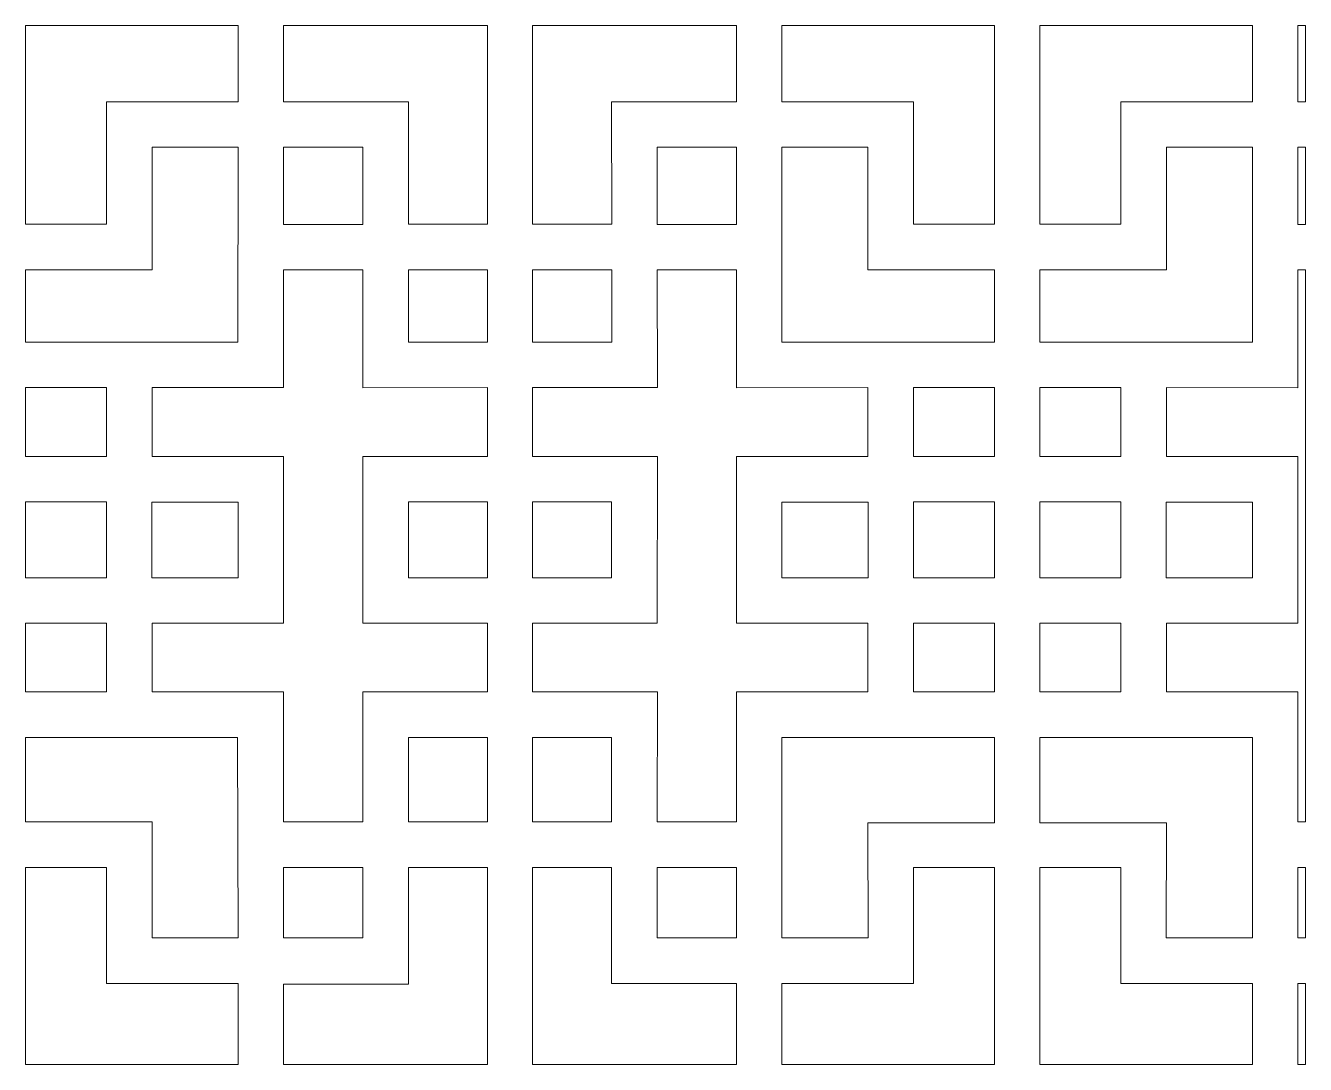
# Model space of a CAD drawing. Header units: centimetres. Extents: x -193 to 324, y -200 to 64.
# Drawn here: x -140.6 to -90, y -152.9 to -111.8 of the extents above; entities that cross this region are included whole.
import ezdxf

# ---------------------------------------------------------------- set-up
doc = ezdxf.new("R2010")
doc.units = ezdxf.units.CM
doc.header["$MEASUREMENT"] = 0
doc.layers.add('layer 1', color=7, linetype='Continuous')

msp = doc.modelspace()

# ---------------------------------------------------------------- linework, layer by layer
at = {"layer": 'layer 1', "color": 114, "lineweight": 9}
for points, knots in [([(-140.59065, -119.68432), (-140.59065, -119.68432), (-137.39065, -119.68432), (-137.39065, -119.68432), (-137.39065, -119.68432), (-137.39065, -119.68432), (-137.39314, -114.83932), (-137.39314, -114.83932), (-137.39314, -114.83932), (-137.39314, -114.83932), (-132.18815, -114.83932), (-132.18815, -114.83932), (-132.18815, -114.83932), (-132.18815, -114.83932), (-132.18815, -111.82932), (-132.18815, -111.82932), (-132.18815, -111.82932), (-132.18815, -111.82932), (-140.59065, -111.82932), (-140.59065, -111.82932), (-140.59065, -111.82932), (-140.59065, -111.82932), (-140.59065, -119.68432), (-140.59065, -119.68432)], [0, 0, 0, 0, 0.14285714, 0.14285714, 0.14285714, 0.14285714, 0.28571429, 0.28571429, 0.28571429, 0.28571429, 0.42857143, 0.42857143, 0.42857143, 0.42857143, 0.57142857, 0.57142857, 0.57142857, 0.57142857, 0.71428571, 0.71428571, 0.71428571, 0.71428571, 1, 1, 1, 1]), ([(-125.45315, -114.83932), (-125.45315, -114.83932), (-125.45315, -119.68432), (-125.45315, -119.68432), (-125.45315, -119.68432), (-125.45315, -119.68432), (-122.32315, -119.68432), (-122.32315, -119.68432), (-122.32315, -119.68432), (-122.32315, -119.68432), (-122.32315, -111.82932), (-122.32315, -111.82932), (-122.32315, -111.82932), (-122.32315, -111.82932), (-130.38565, -111.82932), (-130.38565, -111.82932), (-130.38565, -111.82932), (-130.38565, -111.82932), (-130.38565, -114.83932), (-130.38565, -114.83932), (-130.38565, -114.83932), (-130.38565, -114.83932), (-125.45315, -114.83932), (-125.45315, -114.83932)], [0, 0, 0, 0, 0.14285714, 0.14285714, 0.14285714, 0.14285714, 0.28571429, 0.28571429, 0.28571429, 0.28571429, 0.42857143, 0.42857143, 0.42857143, 0.42857143, 0.57142857, 0.57142857, 0.57142857, 0.57142857, 0.71428571, 0.71428571, 0.71428571, 0.71428571, 1, 1, 1, 1]), ([(-120.54315, -111.82932), (-120.54315, -111.82932), (-120.54315, -119.68432), (-120.54315, -119.68432), (-120.54315, -119.68432), (-120.54315, -119.68432), (-117.41064, -119.68432), (-117.41064, -119.68432), (-117.41064, -119.68432), (-117.41064, -119.68432), (-117.41315, -114.83932), (-117.41315, -114.83932), (-117.41315, -114.83932), (-117.41315, -114.83932), (-112.48065, -114.83932), (-112.48065, -114.83932), (-112.48065, -114.83932), (-112.48065, -114.83932), (-112.48065, -111.82932), (-112.48065, -111.82932), (-112.48065, -111.82932), (-112.48065, -111.82932), (-120.54315, -111.82932), (-120.54315, -111.82932)], [0, 0, 0, 0, 0.14285714, 0.14285714, 0.14285714, 0.14285714, 0.28571429, 0.28571429, 0.28571429, 0.28571429, 0.42857143, 0.42857143, 0.42857143, 0.42857143, 0.57142857, 0.57142857, 0.57142857, 0.57142857, 0.71428571, 0.71428571, 0.71428571, 0.71428571, 1, 1, 1, 1]), ([(-102.27565, -111.82932), (-102.27565, -111.82932), (-102.27565, -119.68432), (-102.27565, -119.68432), (-102.27565, -119.68432), (-102.27565, -119.68432), (-105.47565, -119.68432), (-105.47565, -119.68432), (-105.47565, -119.68432), (-105.47565, -119.68432), (-105.47315, -114.83932), (-105.47315, -114.83932), (-105.47315, -114.83932), (-105.47315, -114.83932), (-110.67815, -114.83932), (-110.67815, -114.83932), (-110.67815, -114.83932), (-110.67815, -114.83932), (-110.67815, -111.82932), (-110.67815, -111.82932), (-110.67815, -111.82932), (-110.67815, -111.82932), (-102.27565, -111.82932), (-102.27565, -111.82932)], [0, 0, 0, 0, 0.14285714, 0.14285714, 0.14285714, 0.14285714, 0.28571429, 0.28571429, 0.28571429, 0.28571429, 0.42857143, 0.42857143, 0.42857143, 0.42857143, 0.57142857, 0.57142857, 0.57142857, 0.57142857, 0.71428571, 0.71428571, 0.71428571, 0.71428571, 1, 1, 1, 1]), ([(-100.47609, -111.82932), (-100.47609, -111.82932), (-100.47609, -119.68432), (-100.47609, -119.68432), (-100.47609, -119.68432), (-100.47609, -119.68432), (-97.27609, -119.68432), (-97.27609, -119.68432), (-97.27609, -119.68432), (-97.27609, -119.68432), (-97.27859, -114.83932), (-97.27859, -114.83932), (-97.27859, -114.83932), (-97.27859, -114.83932), (-92.07359, -114.83932), (-92.07359, -114.83932), (-92.07359, -114.83932), (-92.07359, -114.83932), (-92.07359, -111.82932), (-92.07359, -111.82932), (-92.07359, -111.82932), (-92.07359, -111.82932), (-100.47609, -111.82932), (-100.47609, -111.82932)], [0, 0, 0, 0, 0.14285714, 0.14285714, 0.14285714, 0.14285714, 0.28571429, 0.28571429, 0.28571429, 0.28571429, 0.42857143, 0.42857143, 0.42857143, 0.42857143, 0.57142857, 0.57142857, 0.57142857, 0.57142857, 0.71428571, 0.71428571, 0.71428571, 0.71428571, 1, 1, 1, 1]), ([(-89.97661, -111.82932), (-89.97661, -111.82932), (-89.9766, -114.83932), (-89.9766, -114.83932), (-89.9766, -114.83932), (-89.9766, -114.83932), (-90.27109, -114.83932), (-90.27109, -114.83932), (-90.27109, -114.83932), (-90.27109, -114.83932), (-90.27109, -111.82932), (-90.27109, -111.82932), (-90.27109, -111.82932), (-90.27109, -111.82932), (-89.97661, -111.82932), (-89.97661, -111.82932)], [0, 0, 0, 0, 0.2, 0.2, 0.2, 0.2, 0.4, 0.4, 0.4, 0.4, 0.6, 0.6, 0.6, 0.6, 1, 1, 1, 1]), ([(-135.59065, -121.48682), (-135.59065, -121.48682), (-140.59065, -121.4856), (-140.59065, -121.4856), (-140.59065, -121.4856), (-140.59065, -121.4856), (-140.59065, -124.34182), (-140.59065, -124.34182), (-140.59065, -124.34182), (-140.59065, -124.34182), (-132.19355, -124.34182), (-132.19355, -124.34182), (-132.19355, -124.34182), (-132.19355, -124.34182), (-132.18815, -116.63932), (-132.18815, -116.63932), (-132.18815, -116.63932), (-132.18815, -116.63932), (-135.59065, -116.63932), (-135.59065, -116.63932), (-135.59065, -116.63932), (-135.59065, -116.63932), (-135.59065, -121.48682), (-135.59065, -121.48682)], [0, 0, 0, 0, 0.14285714, 0.14285714, 0.14285714, 0.14285714, 0.28571429, 0.28571429, 0.28571429, 0.28571429, 0.42857143, 0.42857143, 0.42857143, 0.42857143, 0.57142857, 0.57142857, 0.57142857, 0.57142857, 0.71428571, 0.71428571, 0.71428571, 0.71428571, 1, 1, 1, 1]), ([(-130.38565, -119.68682), (-130.38565, -119.68682), (-127.25315, -119.68682), (-127.25315, -119.68682), (-127.25315, -119.68682), (-127.25315, -119.68682), (-127.25315, -116.63932), (-127.25315, -116.63932), (-127.25315, -116.63932), (-127.25315, -116.63932), (-130.38565, -116.63932), (-130.38565, -116.63932), (-130.38565, -116.63932), (-130.38565, -116.63932), (-130.38565, -119.68682), (-130.38565, -119.68682)], [0, 0, 0, 0, 0.2, 0.2, 0.2, 0.2, 0.4, 0.4, 0.4, 0.4, 0.6, 0.6, 0.6, 0.6, 1, 1, 1, 1]), ([(-115.61315, -119.68682), (-115.61315, -119.68682), (-112.48065, -119.68682), (-112.48065, -119.68682), (-112.48065, -119.68682), (-112.48065, -119.68682), (-112.48065, -116.63932), (-112.48065, -116.63932), (-112.48065, -116.63932), (-112.48065, -116.63932), (-115.61315, -116.63932), (-115.61315, -116.63932), (-115.61315, -116.63932), (-115.61315, -116.63932), (-115.61315, -119.68682), (-115.61315, -119.68682)], [0, 0, 0, 0, 0.2, 0.2, 0.2, 0.2, 0.4, 0.4, 0.4, 0.4, 0.6, 0.6, 0.6, 0.6, 1, 1, 1, 1]), ([(-107.27565, -121.48682), (-107.27565, -121.48682), (-102.27565, -121.48182), (-102.27565, -121.48182), (-102.27565, -121.48182), (-102.27565, -121.48182), (-102.27565, -124.34182), (-102.27565, -124.34182), (-102.27565, -124.34182), (-102.27565, -124.34182), (-110.67815, -124.34182), (-110.67815, -124.34182), (-110.67815, -124.34182), (-110.67815, -124.34182), (-110.67815, -116.63932), (-110.67815, -116.63932), (-110.67815, -116.63932), (-110.67815, -116.63932), (-107.27565, -116.63932), (-107.27565, -116.63932), (-107.27565, -116.63932), (-107.27565, -116.63932), (-107.27565, -121.48682), (-107.27565, -121.48682)], [0, 0, 0, 0, 0.14285714, 0.14285714, 0.14285714, 0.14285714, 0.28571429, 0.28571429, 0.28571429, 0.28571429, 0.42857143, 0.42857143, 0.42857143, 0.42857143, 0.57142857, 0.57142857, 0.57142857, 0.57142857, 0.71428571, 0.71428571, 0.71428571, 0.71428571, 1, 1, 1, 1]), ([(-95.47609, -121.48682), (-95.47609, -121.48682), (-100.47609, -121.48182), (-100.47609, -121.48182), (-100.47609, -121.48182), (-100.47609, -121.48182), (-100.47609, -124.34182), (-100.47609, -124.34182), (-100.47609, -124.34182), (-100.47609, -124.34182), (-92.07359, -124.34182), (-92.07359, -124.34182), (-92.07359, -124.34182), (-92.07359, -124.34182), (-92.07359, -116.63932), (-92.07359, -116.63932), (-92.07359, -116.63932), (-92.07359, -116.63932), (-95.47609, -116.63932), (-95.47609, -116.63932), (-95.47609, -116.63932), (-95.47609, -116.63932), (-95.47609, -121.48682), (-95.47609, -121.48682)], [0, 0, 0, 0, 0.14285714, 0.14285714, 0.14285714, 0.14285714, 0.28571429, 0.28571429, 0.28571429, 0.28571429, 0.42857143, 0.42857143, 0.42857143, 0.42857143, 0.57142857, 0.57142857, 0.57142857, 0.57142857, 0.71428571, 0.71428571, 0.71428571, 0.71428571, 1, 1, 1, 1]), ([(-89.97661, -116.63931), (-89.97661, -116.63931), (-89.9766, -119.68678), (-89.9766, -119.68678), (-89.9766, -119.68678), (-89.9766, -119.68678), (-90.27109, -119.68682), (-90.27109, -119.68682), (-90.27109, -119.68682), (-90.27109, -119.68682), (-90.27109, -116.63932), (-90.27109, -116.63932), (-90.27109, -116.63932), (-90.27109, -116.63932), (-89.97661, -116.63931), (-89.97661, -116.63931)], [0, 0, 0, 0, 0.2, 0.2, 0.2, 0.2, 0.4, 0.4, 0.4, 0.4, 0.6, 0.6, 0.6, 0.6, 1, 1, 1, 1]), ([(-130.38564, -135.45682), (-130.38564, -135.45682), (-130.38565, -128.86184), (-130.38565, -128.86184), (-130.38565, -128.86184), (-130.38565, -128.86184), (-135.59065, -128.86183), (-135.59065, -128.86183), (-135.59065, -128.86183), (-135.59065, -128.86183), (-135.59065, -126.14183), (-135.59065, -126.14183), (-135.59065, -126.14183), (-135.59065, -126.14183), (-130.38565, -126.14183), (-130.38565, -126.14183), (-130.38565, -126.14183), (-130.38565, -126.14183), (-130.38565, -121.48182), (-130.38565, -121.48182), (-130.38565, -121.48182), (-130.38565, -121.48182), (-127.25815, -121.48182), (-127.25815, -121.48182), (-127.25815, -121.48182), (-127.25815, -121.48182), (-127.25815, -126.14431), (-127.25815, -126.14431), (-127.25815, -126.14431), (-127.25815, -126.14431), (-122.32315, -126.14183), (-122.32315, -126.14183), (-122.32315, -126.14183), (-122.32315, -126.14183), (-122.32315, -128.86183), (-122.32315, -128.86183), (-122.32315, -128.86183), (-122.32315, -128.86183), (-127.25815, -128.86183), (-127.25815, -128.86183), (-127.25815, -128.86183), (-127.25815, -128.86183), (-127.25815, -135.45681), (-127.25815, -135.45681), (-127.25815, -135.45681), (-127.25815, -135.45681), (-122.32315, -135.45682), (-122.32315, -135.45682), (-122.32315, -135.45682), (-122.32315, -135.45682), (-122.32315, -138.16933), (-122.32315, -138.16933), (-122.32315, -138.16933), (-122.32315, -138.16933), (-127.25815, -138.16932), (-127.25815, -138.16932), (-127.25815, -138.16932), (-127.25815, -138.16932), (-127.25815, -143.30683), (-127.25815, -143.30683), (-127.25815, -143.30683), (-127.25815, -143.30683), (-130.38565, -143.30683), (-130.38565, -143.30683), (-130.38565, -143.30683), (-130.38565, -143.30683), (-130.38565, -138.16933), (-130.38565, -138.16933), (-130.38565, -138.16933), (-130.38565, -138.16933), (-135.59065, -138.16933), (-135.59065, -138.16933), (-135.59065, -138.16933), (-135.59065, -138.16933), (-135.59065, -135.45682), (-135.59065, -135.45682), (-135.59065, -135.45682), (-135.59065, -135.45682), (-130.38564, -135.45682), (-130.38564, -135.45682)], [0, 0, 0, 0, 0.04761905, 0.04761905, 0.04761905, 0.04761905, 0.0952381, 0.0952381, 0.0952381, 0.0952381, 0.14285714, 0.14285714, 0.14285714, 0.14285714, 0.19047619, 0.19047619, 0.19047619, 0.19047619, 0.23809524, 0.23809524, 0.23809524, 0.23809524, 0.28571429, 0.28571429, 0.28571429, 0.28571429, 0.33333333, 0.33333333, 0.33333333, 0.33333333, 0.38095238, 0.38095238, 0.38095238, 0.38095238, 0.42857143, 0.42857143, 0.42857143, 0.42857143, 0.47619048, 0.47619048, 0.47619048, 0.47619048, 0.52380952, 0.52380952, 0.52380952, 0.52380952, 0.57142857, 0.57142857, 0.57142857, 0.57142857, 0.61904762, 0.61904762, 0.61904762, 0.61904762, 0.66666667, 0.66666667, 0.66666667, 0.66666667, 0.71428571, 0.71428571, 0.71428571, 0.71428571, 0.76190476, 0.76190476, 0.76190476, 0.76190476, 0.80952381, 0.80952381, 0.80952381, 0.80952381, 0.85714286, 0.85714286, 0.85714286, 0.85714286, 0.9047619, 0.9047619, 0.9047619, 0.9047619, 1, 1, 1, 1]), ([(-125.45315, -124.34432), (-125.45315, -124.34432), (-122.32315, -124.34432), (-122.32315, -124.34432), (-122.32315, -124.34432), (-122.32315, -124.34432), (-122.32315, -121.48682), (-122.32315, -121.48682), (-122.32315, -121.48682), (-122.32315, -121.48682), (-125.45315, -121.48682), (-125.45315, -121.48682), (-125.45315, -121.48682), (-125.45315, -121.48682), (-125.45315, -124.34432), (-125.45315, -124.34432)], [0, 0, 0, 0, 0.2, 0.2, 0.2, 0.2, 0.4, 0.4, 0.4, 0.4, 0.6, 0.6, 0.6, 0.6, 1, 1, 1, 1]), ([(-115.59567, -128.86183), (-115.59567, -128.86183), (-115.60815, -135.45683), (-115.60815, -135.45683), (-115.60815, -135.45683), (-115.60815, -135.45683), (-120.54315, -135.45682), (-120.54315, -135.45682), (-120.54315, -135.45682), (-120.54315, -135.45682), (-120.54315, -138.16933), (-120.54315, -138.16933), (-120.54315, -138.16933), (-120.54315, -138.16933), (-115.59568, -138.16933), (-115.59568, -138.16933), (-115.59568, -138.16933), (-115.59568, -138.16933), (-115.60815, -143.30683), (-115.60815, -143.30683), (-115.60815, -143.30683), (-115.60815, -143.30683), (-112.48065, -143.30683), (-112.48065, -143.30683), (-112.48065, -143.30683), (-112.48065, -143.30683), (-112.48065, -138.16933), (-112.48065, -138.16933), (-112.48065, -138.16933), (-112.48065, -138.16933), (-107.27565, -138.16933), (-107.27565, -138.16933), (-107.27565, -138.16933), (-107.27565, -138.16933), (-107.27565, -135.45682), (-107.27565, -135.45682), (-107.27565, -135.45682), (-107.27565, -135.45682), (-112.48065, -135.45683), (-112.48065, -135.45683), (-112.48065, -135.45683), (-112.48065, -135.45683), (-112.48065, -128.86182), (-112.48065, -128.86182), (-112.48065, -128.86182), (-112.48065, -128.86182), (-107.27565, -128.86183), (-107.27565, -128.86183), (-107.27565, -128.86183), (-107.27565, -128.86183), (-107.27565, -126.14183), (-107.27565, -126.14183), (-107.27565, -126.14183), (-107.27565, -126.14183), (-112.48065, -126.14432), (-112.48065, -126.14432), (-112.48065, -126.14432), (-112.48065, -126.14432), (-112.48065, -121.48182), (-112.48065, -121.48182), (-112.48065, -121.48182), (-112.48065, -121.48182), (-115.60815, -121.48182), (-115.60815, -121.48182), (-115.60815, -121.48182), (-115.60815, -121.48182), (-115.59568, -126.14183), (-115.59568, -126.14183), (-115.59568, -126.14183), (-115.59568, -126.14183), (-120.54315, -126.14183), (-120.54315, -126.14183), (-120.54315, -126.14183), (-120.54315, -126.14183), (-120.54315, -128.86183), (-120.54315, -128.86183), (-120.54315, -128.86183), (-120.54315, -128.86183), (-115.59567, -128.86183), (-115.59567, -128.86183)], [0, 0, 0, 0, 0.04761905, 0.04761905, 0.04761905, 0.04761905, 0.0952381, 0.0952381, 0.0952381, 0.0952381, 0.14285714, 0.14285714, 0.14285714, 0.14285714, 0.19047619, 0.19047619, 0.19047619, 0.19047619, 0.23809524, 0.23809524, 0.23809524, 0.23809524, 0.28571429, 0.28571429, 0.28571429, 0.28571429, 0.33333333, 0.33333333, 0.33333333, 0.33333333, 0.38095238, 0.38095238, 0.38095238, 0.38095238, 0.42857143, 0.42857143, 0.42857143, 0.42857143, 0.47619048, 0.47619048, 0.47619048, 0.47619048, 0.52380952, 0.52380952, 0.52380952, 0.52380952, 0.57142857, 0.57142857, 0.57142857, 0.57142857, 0.61904762, 0.61904762, 0.61904762, 0.61904762, 0.66666667, 0.66666667, 0.66666667, 0.66666667, 0.71428571, 0.71428571, 0.71428571, 0.71428571, 0.76190476, 0.76190476, 0.76190476, 0.76190476, 0.80952381, 0.80952381, 0.80952381, 0.80952381, 0.85714286, 0.85714286, 0.85714286, 0.85714286, 0.9047619, 0.9047619, 0.9047619, 0.9047619, 1, 1, 1, 1]), ([(-120.54315, -124.34432), (-120.54315, -124.34432), (-117.41065, -124.34432), (-117.41065, -124.34432), (-117.41065, -124.34432), (-117.41065, -124.34432), (-117.41065, -121.48682), (-117.41065, -121.48682), (-117.41065, -121.48682), (-117.41065, -121.48682), (-120.54315, -121.48682), (-120.54315, -121.48682), (-120.54315, -121.48682), (-120.54315, -121.48682), (-120.54315, -124.34432), (-120.54315, -124.34432)], [0, 0, 0, 0, 0.2, 0.2, 0.2, 0.2, 0.4, 0.4, 0.4, 0.4, 0.6, 0.6, 0.6, 0.6, 1, 1, 1, 1]), ([(-89.97661, -121.48182), (-89.97661, -121.48182), (-89.97661, -143.30683), (-89.97661, -143.30683), (-89.97661, -143.30683), (-89.97661, -143.30683), (-90.27109, -143.30683), (-90.27109, -143.30683), (-90.27109, -143.30683), (-90.27109, -143.30683), (-90.27109, -138.16933), (-90.27109, -138.16933), (-90.27109, -138.16933), (-90.27109, -138.16933), (-95.47609, -138.16933), (-95.47609, -138.16933), (-95.47609, -138.16933), (-95.47609, -138.16933), (-95.47609, -135.45682), (-95.47609, -135.45682), (-95.47609, -135.45682), (-95.47609, -135.45682), (-90.27109, -135.45683), (-90.27109, -135.45683), (-90.27109, -135.45683), (-90.27109, -135.45683), (-90.27109, -128.86182), (-90.27109, -128.86182), (-90.27109, -128.86182), (-90.27109, -128.86182), (-95.47609, -128.86183), (-95.47609, -128.86183), (-95.47609, -128.86183), (-95.47609, -128.86183), (-95.47609, -126.14183), (-95.47609, -126.14183), (-95.47609, -126.14183), (-95.47609, -126.14183), (-90.27109, -126.14432), (-90.27109, -126.14432), (-90.27109, -126.14432), (-90.27109, -126.14432), (-90.27109, -121.48182), (-90.27109, -121.48182), (-90.27109, -121.48182), (-90.27109, -121.48182), (-89.97661, -121.48182), (-89.97661, -121.48182)], [0, 0, 0, 0, 0.07692308, 0.07692308, 0.07692308, 0.07692308, 0.15384615, 0.15384615, 0.15384615, 0.15384615, 0.23076923, 0.23076923, 0.23076923, 0.23076923, 0.30769231, 0.30769231, 0.30769231, 0.30769231, 0.38461538, 0.38461538, 0.38461538, 0.38461538, 0.46153846, 0.46153846, 0.46153846, 0.46153846, 0.53846154, 0.53846154, 0.53846154, 0.53846154, 0.61538462, 0.61538462, 0.61538462, 0.61538462, 0.69230769, 0.69230769, 0.69230769, 0.69230769, 0.76923077, 0.76923077, 0.76923077, 0.76923077, 0.84615385, 0.84615385, 0.84615385, 0.84615385, 1, 1, 1, 1]), ([(-140.59014, -128.86596), (-140.59014, -128.86596), (-137.39225, -128.86596), (-137.39225, -128.86596), (-137.39225, -128.86596), (-137.39225, -128.86596), (-137.39225, -126.1396), (-137.39225, -126.1396), (-137.39225, -126.1396), (-137.39225, -126.1396), (-140.59014, -126.1396), (-140.59014, -126.1396), (-140.59014, -126.1396), (-140.59014, -126.1396), (-140.59014, -128.86596), (-140.59014, -128.86596)], [0, 0, 0, 0, 0.2, 0.2, 0.2, 0.2, 0.4, 0.4, 0.4, 0.4, 0.6, 0.6, 0.6, 0.6, 1, 1, 1, 1]), ([(-105.47565, -128.86432), (-105.47565, -128.86432), (-102.27565, -128.86432), (-102.27565, -128.86432), (-102.27565, -128.86432), (-102.27565, -128.86432), (-102.27565, -126.14183), (-102.27565, -126.14183), (-102.27565, -126.14183), (-102.27565, -126.14183), (-105.47565, -126.14183), (-105.47565, -126.14183), (-105.47565, -126.14183), (-105.47565, -126.14183), (-105.47565, -128.86432), (-105.47565, -128.86432)], [0, 0, 0, 0, 0.2, 0.2, 0.2, 0.2, 0.4, 0.4, 0.4, 0.4, 0.6, 0.6, 0.6, 0.6, 1, 1, 1, 1]), ([(-97.27609, -128.86432), (-97.27609, -128.86432), (-100.47609, -128.86432), (-100.47609, -128.86432), (-100.47609, -128.86432), (-100.47609, -128.86432), (-100.47609, -126.14183), (-100.47609, -126.14183), (-100.47609, -126.14183), (-100.47609, -126.14183), (-97.27609, -126.14183), (-97.27609, -126.14183), (-97.27609, -126.14183), (-97.27609, -126.14183), (-97.27609, -128.86432), (-97.27609, -128.86432)], [0, 0, 0, 0, 0.2, 0.2, 0.2, 0.2, 0.4, 0.4, 0.4, 0.4, 0.6, 0.6, 0.6, 0.6, 1, 1, 1, 1]), ([(-140.59065, -133.65682), (-140.59065, -133.65682), (-137.39065, -133.65682), (-137.39065, -133.65682), (-137.39065, -133.65682), (-137.39065, -133.65682), (-137.39065, -130.66183), (-137.39065, -130.66183), (-137.39065, -130.66183), (-137.39065, -130.66183), (-140.59065, -130.66183), (-140.59065, -130.66183), (-140.59065, -130.66183), (-140.59065, -130.66183), (-140.59065, -133.65682), (-140.59065, -133.65682)], [0, 0, 0, 0, 0.2, 0.2, 0.2, 0.2, 0.4, 0.4, 0.4, 0.4, 0.6, 0.6, 0.6, 0.6, 1, 1, 1, 1]), ([(-135.59565, -133.65682), (-135.59565, -133.65682), (-132.18815, -133.65682), (-132.18815, -133.65682), (-132.18815, -133.65682), (-132.18815, -133.65682), (-132.18815, -130.66683), (-132.18815, -130.66683), (-132.18815, -130.66683), (-132.18815, -130.66683), (-135.59565, -130.66683), (-135.59565, -130.66683), (-135.59565, -130.66683), (-135.59565, -130.66683), (-135.59565, -133.65682), (-135.59565, -133.65682)], [0, 0, 0, 0, 0.2, 0.2, 0.2, 0.2, 0.4, 0.4, 0.4, 0.4, 0.6, 0.6, 0.6, 0.6, 1, 1, 1, 1]), ([(-125.45315, -133.65933), (-125.45315, -133.65933), (-122.32065, -133.65933), (-122.32065, -133.65933), (-122.32065, -133.65933), (-122.32065, -133.65933), (-122.32065, -130.66183), (-122.32065, -130.66183), (-122.32065, -130.66183), (-122.32065, -130.66183), (-125.45315, -130.66183), (-125.45315, -130.66183), (-125.45315, -130.66183), (-125.45315, -130.66183), (-125.45315, -133.65933), (-125.45315, -133.65933)], [0, 0, 0, 0, 0.2, 0.2, 0.2, 0.2, 0.4, 0.4, 0.4, 0.4, 0.6, 0.6, 0.6, 0.6, 1, 1, 1, 1]), ([(-120.54315, -133.65933), (-120.54315, -133.65933), (-117.41315, -133.65933), (-117.41315, -133.65933), (-117.41315, -133.65933), (-117.41315, -133.65933), (-117.41315, -130.66183), (-117.41315, -130.66183), (-117.41315, -130.66183), (-117.41315, -130.66183), (-120.54315, -130.66183), (-120.54315, -130.66183), (-120.54315, -130.66183), (-120.54315, -130.66183), (-120.54315, -133.65933), (-120.54315, -133.65933)], [0, 0, 0, 0, 0.2, 0.2, 0.2, 0.2, 0.4, 0.4, 0.4, 0.4, 0.6, 0.6, 0.6, 0.6, 1, 1, 1, 1]), ([(-110.67815, -133.65682), (-110.67815, -133.65682), (-107.27065, -133.65682), (-107.27065, -133.65682), (-107.27065, -133.65682), (-107.27065, -133.65682), (-107.27065, -130.66683), (-107.27065, -130.66683), (-107.27065, -130.66683), (-107.27065, -130.66683), (-110.67815, -130.66683), (-110.67815, -130.66683), (-110.67815, -130.66683), (-110.67815, -130.66683), (-110.67815, -133.65682), (-110.67815, -133.65682)], [0, 0, 0, 0, 0.2, 0.2, 0.2, 0.2, 0.4, 0.4, 0.4, 0.4, 0.6, 0.6, 0.6, 0.6, 1, 1, 1, 1]), ([(-105.47565, -133.65682), (-105.47565, -133.65682), (-102.27565, -133.65682), (-102.27565, -133.65682), (-102.27565, -133.65682), (-102.27565, -133.65682), (-102.27565, -130.66183), (-102.27565, -130.66183), (-102.27565, -130.66183), (-102.27565, -130.66183), (-105.47565, -130.66183), (-105.47565, -130.66183), (-105.47565, -130.66183), (-105.47565, -130.66183), (-105.47565, -133.65682), (-105.47565, -133.65682)], [0, 0, 0, 0, 0.2, 0.2, 0.2, 0.2, 0.4, 0.4, 0.4, 0.4, 0.6, 0.6, 0.6, 0.6, 1, 1, 1, 1]), ([(-97.27609, -133.65682), (-97.27609, -133.65682), (-100.47609, -133.65682), (-100.47609, -133.65682), (-100.47609, -133.65682), (-100.47609, -133.65682), (-100.47609, -130.66183), (-100.47609, -130.66183), (-100.47609, -130.66183), (-100.47609, -130.66183), (-97.27609, -130.66183), (-97.27609, -130.66183), (-97.27609, -130.66183), (-97.27609, -130.66183), (-97.27609, -133.65682), (-97.27609, -133.65682)], [0, 0, 0, 0, 0.2, 0.2, 0.2, 0.2, 0.4, 0.4, 0.4, 0.4, 0.6, 0.6, 0.6, 0.6, 1, 1, 1, 1]), ([(-92.07359, -133.65682), (-92.07359, -133.65682), (-95.48109, -133.65682), (-95.48109, -133.65682), (-95.48109, -133.65682), (-95.48109, -133.65682), (-95.48109, -130.66683), (-95.48109, -130.66683), (-95.48109, -130.66683), (-95.48109, -130.66683), (-92.07359, -130.66683), (-92.07359, -130.66683), (-92.07359, -130.66683), (-92.07359, -130.66683), (-92.07359, -133.65682), (-92.07359, -133.65682)], [0, 0, 0, 0, 0.2, 0.2, 0.2, 0.2, 0.4, 0.4, 0.4, 0.4, 0.6, 0.6, 0.6, 0.6, 1, 1, 1, 1]), ([(-140.59065, -138.17182), (-140.59065, -138.17182), (-137.39065, -138.17182), (-137.39065, -138.17182), (-137.39065, -138.17182), (-137.39065, -138.17182), (-137.39065, -135.45682), (-137.39065, -135.45682), (-137.39065, -135.45682), (-137.39065, -135.45682), (-140.59065, -135.45682), (-140.59065, -135.45682), (-140.59065, -135.45682), (-140.59065, -135.45682), (-140.59065, -138.17182), (-140.59065, -138.17182)], [0, 0, 0, 0, 0.2, 0.2, 0.2, 0.2, 0.4, 0.4, 0.4, 0.4, 0.6, 0.6, 0.6, 0.6, 1, 1, 1, 1]), ([(-105.47565, -138.17182), (-105.47565, -138.17182), (-102.27565, -138.17182), (-102.27565, -138.17182), (-102.27565, -138.17182), (-102.27565, -138.17182), (-102.27565, -135.45682), (-102.27565, -135.45682), (-102.27565, -135.45682), (-102.27565, -135.45682), (-105.47565, -135.45682), (-105.47565, -135.45682), (-105.47565, -135.45682), (-105.47565, -135.45682), (-105.47565, -138.17182), (-105.47565, -138.17182)], [0, 0, 0, 0, 0.2, 0.2, 0.2, 0.2, 0.4, 0.4, 0.4, 0.4, 0.6, 0.6, 0.6, 0.6, 1, 1, 1, 1]), ([(-97.27609, -138.17182), (-97.27609, -138.17182), (-100.47609, -138.17182), (-100.47609, -138.17182), (-100.47609, -138.17182), (-100.47609, -138.17182), (-100.47609, -135.45682), (-100.47609, -135.45682), (-100.47609, -135.45682), (-100.47609, -135.45682), (-97.27609, -135.45682), (-97.27609, -135.45682), (-97.27609, -135.45682), (-97.27609, -135.45682), (-97.27609, -138.17182), (-97.27609, -138.17182)], [0, 0, 0, 0, 0.2, 0.2, 0.2, 0.2, 0.4, 0.4, 0.4, 0.4, 0.6, 0.6, 0.6, 0.6, 1, 1, 1, 1]), ([(-132.20426, -139.97176), (-132.20426, -139.97176), (-140.59065, -139.97183), (-140.59065, -139.97183), (-140.59065, -139.97183), (-140.59065, -139.97183), (-140.59065, -143.30683), (-140.59065, -143.30683), (-140.59065, -143.30683), (-140.59065, -143.30683), (-135.59065, -143.30637), (-135.59065, -143.30637), (-135.59065, -143.30637), (-135.59065, -143.30637), (-135.59065, -147.89682), (-135.59065, -147.89682), (-135.59065, -147.89682), (-135.59065, -147.89682), (-132.18815, -147.89682), (-132.18815, -147.89682), (-132.18815, -147.89682), (-132.18815, -147.89682), (-132.20426, -139.97176), (-132.20426, -139.97176)], [0, 0, 0, 0, 0.14285714, 0.14285714, 0.14285714, 0.14285714, 0.28571429, 0.28571429, 0.28571429, 0.28571429, 0.42857143, 0.42857143, 0.42857143, 0.42857143, 0.57142857, 0.57142857, 0.57142857, 0.57142857, 0.71428571, 0.71428571, 0.71428571, 0.71428571, 1, 1, 1, 1]), ([(-125.45315, -143.30433), (-125.45315, -143.30433), (-122.32315, -143.30433), (-122.32315, -143.30433), (-122.32315, -143.30433), (-122.32315, -143.30433), (-122.32315, -139.97183), (-122.32315, -139.97183), (-122.32315, -139.97183), (-122.32315, -139.97183), (-125.45315, -139.97183), (-125.45315, -139.97183), (-125.45315, -139.97183), (-125.45315, -139.97183), (-125.45315, -143.30433), (-125.45315, -143.30433)], [0, 0, 0, 0, 0.2, 0.2, 0.2, 0.2, 0.4, 0.4, 0.4, 0.4, 0.6, 0.6, 0.6, 0.6, 1, 1, 1, 1]), ([(-120.54315, -143.30433), (-120.54315, -143.30433), (-117.41315, -143.30433), (-117.41315, -143.30433), (-117.41315, -143.30433), (-117.41315, -143.30433), (-117.41315, -139.97183), (-117.41315, -139.97183), (-117.41315, -139.97183), (-117.41315, -139.97183), (-120.54315, -139.97183), (-120.54315, -139.97183), (-120.54315, -139.97183), (-120.54315, -139.97183), (-120.54315, -143.30433), (-120.54315, -143.30433)], [0, 0, 0, 0, 0.2, 0.2, 0.2, 0.2, 0.4, 0.4, 0.4, 0.4, 0.6, 0.6, 0.6, 0.6, 1, 1, 1, 1]), ([(-110.67815, -139.97183), (-110.67815, -139.97183), (-110.67815, -147.89682), (-110.67815, -147.89682), (-110.67815, -147.89682), (-110.67815, -147.89682), (-107.27412, -147.89682), (-107.27412, -147.89682), (-107.27412, -147.89682), (-107.27412, -147.89682), (-107.27565, -143.34057), (-107.27565, -143.34057), (-107.27565, -143.34057), (-107.27565, -143.34057), (-102.27565, -143.34057), (-102.27565, -143.34057), (-102.27565, -143.34057), (-102.27565, -143.34057), (-102.27565, -139.97183), (-102.27565, -139.97183), (-102.27565, -139.97183), (-102.27565, -139.97183), (-110.67815, -139.97183), (-110.67815, -139.97183)], [0, 0, 0, 0, 0.14285714, 0.14285714, 0.14285714, 0.14285714, 0.28571429, 0.28571429, 0.28571429, 0.28571429, 0.42857143, 0.42857143, 0.42857143, 0.42857143, 0.57142857, 0.57142857, 0.57142857, 0.57142857, 0.71428571, 0.71428571, 0.71428571, 0.71428571, 1, 1, 1, 1]), ([(-92.07359, -139.97183), (-92.07359, -139.97183), (-92.07359, -147.89682), (-92.07359, -147.89682), (-92.07359, -147.89682), (-92.07359, -147.89682), (-95.47762, -147.89682), (-95.47762, -147.89682), (-95.47762, -147.89682), (-95.47762, -147.89682), (-95.47609, -143.34057), (-95.47609, -143.34057), (-95.47609, -143.34057), (-95.47609, -143.34057), (-100.47609, -143.34057), (-100.47609, -143.34057), (-100.47609, -143.34057), (-100.47609, -143.34057), (-100.47609, -139.97183), (-100.47609, -139.97183), (-100.47609, -139.97183), (-100.47609, -139.97183), (-92.07359, -139.97183), (-92.07359, -139.97183)], [0, 0, 0, 0, 0.14285714, 0.14285714, 0.14285714, 0.14285714, 0.28571429, 0.28571429, 0.28571429, 0.28571429, 0.42857143, 0.42857143, 0.42857143, 0.42857143, 0.57142857, 0.57142857, 0.57142857, 0.57142857, 0.71428571, 0.71428571, 0.71428571, 0.71428571, 1, 1, 1, 1]), ([(-137.39316, -149.69682), (-137.39316, -149.69682), (-137.39315, -145.10682), (-137.39315, -145.10682), (-137.39315, -145.10682), (-137.39315, -145.10682), (-140.59065, -145.10682), (-140.59065, -145.10682), (-140.59065, -145.10682), (-140.59065, -145.10682), (-140.59065, -152.89682), (-140.59065, -152.89682), (-140.59065, -152.89682), (-140.59065, -152.89682), (-132.18565, -152.89682), (-132.18565, -152.89682), (-132.18565, -152.89682), (-132.18565, -152.89682), (-132.18565, -149.69682), (-132.18565, -149.69682), (-132.18565, -149.69682), (-132.18565, -149.69682), (-137.39316, -149.69682), (-137.39316, -149.69682)], [0, 0, 0, 0, 0.14285714, 0.14285714, 0.14285714, 0.14285714, 0.28571429, 0.28571429, 0.28571429, 0.28571429, 0.42857143, 0.42857143, 0.42857143, 0.42857143, 0.57142857, 0.57142857, 0.57142857, 0.57142857, 0.71428571, 0.71428571, 0.71428571, 0.71428571, 1, 1, 1, 1]), ([(-130.38565, -147.89682), (-130.38565, -147.89682), (-127.25315, -147.89682), (-127.25315, -147.89682), (-127.25315, -147.89682), (-127.25315, -147.89682), (-127.25315, -145.10682), (-127.25315, -145.10682), (-127.25315, -145.10682), (-127.25315, -145.10682), (-130.38565, -145.10682), (-130.38565, -145.10682), (-130.38565, -145.10682), (-130.38565, -145.10682), (-130.38565, -147.89682), (-130.38565, -147.89682)], [0, 0, 0, 0, 0.2, 0.2, 0.2, 0.2, 0.4, 0.4, 0.4, 0.4, 0.6, 0.6, 0.6, 0.6, 1, 1, 1, 1]), ([(-125.45315, -149.7224), (-125.45315, -149.7224), (-130.38565, -149.7224), (-130.38565, -149.7224), (-130.38565, -149.7224), (-130.38565, -149.7224), (-130.38565, -152.89682), (-130.38565, -152.89682), (-130.38565, -152.89682), (-130.38565, -152.89682), (-122.32815, -152.89682), (-122.32815, -152.89682), (-122.32815, -152.89682), (-122.32815, -152.89682), (-122.32815, -145.10682), (-122.32815, -145.10682), (-122.32815, -145.10682), (-122.32815, -145.10682), (-125.45315, -145.10682), (-125.45315, -145.10682), (-125.45315, -145.10682), (-125.45315, -145.10682), (-125.45315, -149.7224), (-125.45315, -149.7224)], [0, 0, 0, 0, 0.14285714, 0.14285714, 0.14285714, 0.14285714, 0.28571429, 0.28571429, 0.28571429, 0.28571429, 0.42857143, 0.42857143, 0.42857143, 0.42857143, 0.57142857, 0.57142857, 0.57142857, 0.57142857, 0.71428571, 0.71428571, 0.71428571, 0.71428571, 1, 1, 1, 1]), ([(-112.48065, -152.89682), (-112.48065, -152.89682), (-112.48065, -149.69682), (-112.48065, -149.69682), (-112.48065, -149.69682), (-112.48065, -149.69682), (-117.41315, -149.69683), (-117.41315, -149.69683), (-117.41315, -149.69683), (-117.41315, -149.69683), (-117.41315, -145.10682), (-117.41315, -145.10682), (-117.41315, -145.10682), (-117.41315, -145.10682), (-120.53815, -145.10682), (-120.53815, -145.10682), (-120.53815, -145.10682), (-120.53815, -145.10682), (-120.53815, -152.89682), (-120.53815, -152.89682), (-120.53815, -152.89682), (-120.53815, -152.89682), (-112.48065, -152.89682), (-112.48065, -152.89682)], [0, 0, 0, 0, 0.14285714, 0.14285714, 0.14285714, 0.14285714, 0.28571429, 0.28571429, 0.28571429, 0.28571429, 0.42857143, 0.42857143, 0.42857143, 0.42857143, 0.57142857, 0.57142857, 0.57142857, 0.57142857, 0.71428571, 0.71428571, 0.71428571, 0.71428571, 1, 1, 1, 1]), ([(-115.61315, -147.89682), (-115.61315, -147.89682), (-112.48065, -147.89682), (-112.48065, -147.89682), (-112.48065, -147.89682), (-112.48065, -147.89682), (-112.48065, -145.10682), (-112.48065, -145.10682), (-112.48065, -145.10682), (-112.48065, -145.10682), (-115.61315, -145.10682), (-115.61315, -145.10682), (-115.61315, -145.10682), (-115.61315, -145.10682), (-115.61315, -147.89682), (-115.61315, -147.89682)], [0, 0, 0, 0, 0.2, 0.2, 0.2, 0.2, 0.4, 0.4, 0.4, 0.4, 0.6, 0.6, 0.6, 0.6, 1, 1, 1, 1]), ([(-102.27565, -152.89682), (-102.27565, -152.89682), (-102.27565, -145.10682), (-102.27565, -145.10682), (-102.27565, -145.10682), (-102.27565, -145.10682), (-105.47315, -145.10682), (-105.47315, -145.10682), (-105.47315, -145.10682), (-105.47315, -145.10682), (-105.47315, -149.69682), (-105.47315, -149.69682), (-105.47315, -149.69682), (-105.47315, -149.69682), (-110.68065, -149.69682), (-110.68065, -149.69682), (-110.68065, -149.69682), (-110.68065, -149.69682), (-110.68065, -152.89682), (-110.68065, -152.89682), (-110.68065, -152.89682), (-110.68065, -152.89682), (-102.27565, -152.89682), (-102.27565, -152.89682)], [0, 0, 0, 0, 0.14285714, 0.14285714, 0.14285714, 0.14285714, 0.28571429, 0.28571429, 0.28571429, 0.28571429, 0.42857143, 0.42857143, 0.42857143, 0.42857143, 0.57142857, 0.57142857, 0.57142857, 0.57142857, 0.71428571, 0.71428571, 0.71428571, 0.71428571, 1, 1, 1, 1]), ([(-100.47609, -152.89682), (-100.47609, -152.89682), (-100.47609, -145.10682), (-100.47609, -145.10682), (-100.47609, -145.10682), (-100.47609, -145.10682), (-97.27859, -145.10682), (-97.27859, -145.10682), (-97.27859, -145.10682), (-97.27859, -145.10682), (-97.27859, -149.69682), (-97.27859, -149.69682), (-97.27859, -149.69682), (-97.27859, -149.69682), (-92.07109, -149.69682), (-92.07109, -149.69682), (-92.07109, -149.69682), (-92.07109, -149.69682), (-92.07109, -152.89682), (-92.07109, -152.89682), (-92.07109, -152.89682), (-92.07109, -152.89682), (-100.47609, -152.89682), (-100.47609, -152.89682)], [0, 0, 0, 0, 0.14285714, 0.14285714, 0.14285714, 0.14285714, 0.28571429, 0.28571429, 0.28571429, 0.28571429, 0.42857143, 0.42857143, 0.42857143, 0.42857143, 0.57142857, 0.57142857, 0.57142857, 0.57142857, 0.71428571, 0.71428571, 0.71428571, 0.71428571, 1, 1, 1, 1]), ([(-89.97661, -145.10682), (-89.97661, -145.10682), (-89.9766, -147.89681), (-89.9766, -147.89681), (-89.9766, -147.89681), (-89.9766, -147.89681), (-90.27109, -147.89682), (-90.27109, -147.89682), (-90.27109, -147.89682), (-90.27109, -147.89682), (-90.27109, -145.10682), (-90.27109, -145.10682), (-90.27109, -145.10682), (-90.27109, -145.10682), (-89.97661, -145.10682), (-89.97661, -145.10682)], [0, 0, 0, 0, 0.2, 0.2, 0.2, 0.2, 0.4, 0.4, 0.4, 0.4, 0.6, 0.6, 0.6, 0.6, 1, 1, 1, 1]), ([(-89.97662, -149.69682), (-89.97662, -149.69682), (-89.97661, -152.89684), (-89.97661, -152.89684), (-89.97661, -152.89684), (-89.97661, -152.89684), (-90.27109, -152.89682), (-90.27109, -152.89682), (-90.27109, -152.89682), (-90.27109, -152.89682), (-90.27109, -149.69682), (-90.27109, -149.69682), (-90.27109, -149.69682), (-90.27109, -149.69682), (-89.97662, -149.69682), (-89.97662, -149.69682)], [0, 0, 0, 0, 0.2, 0.2, 0.2, 0.2, 0.4, 0.4, 0.4, 0.4, 0.6, 0.6, 0.6, 0.6, 1, 1, 1, 1])]:
    msp.add_open_spline(points, degree=3, knots=knots, dxfattribs=at)

doc.saveas('drawing.dxf')
